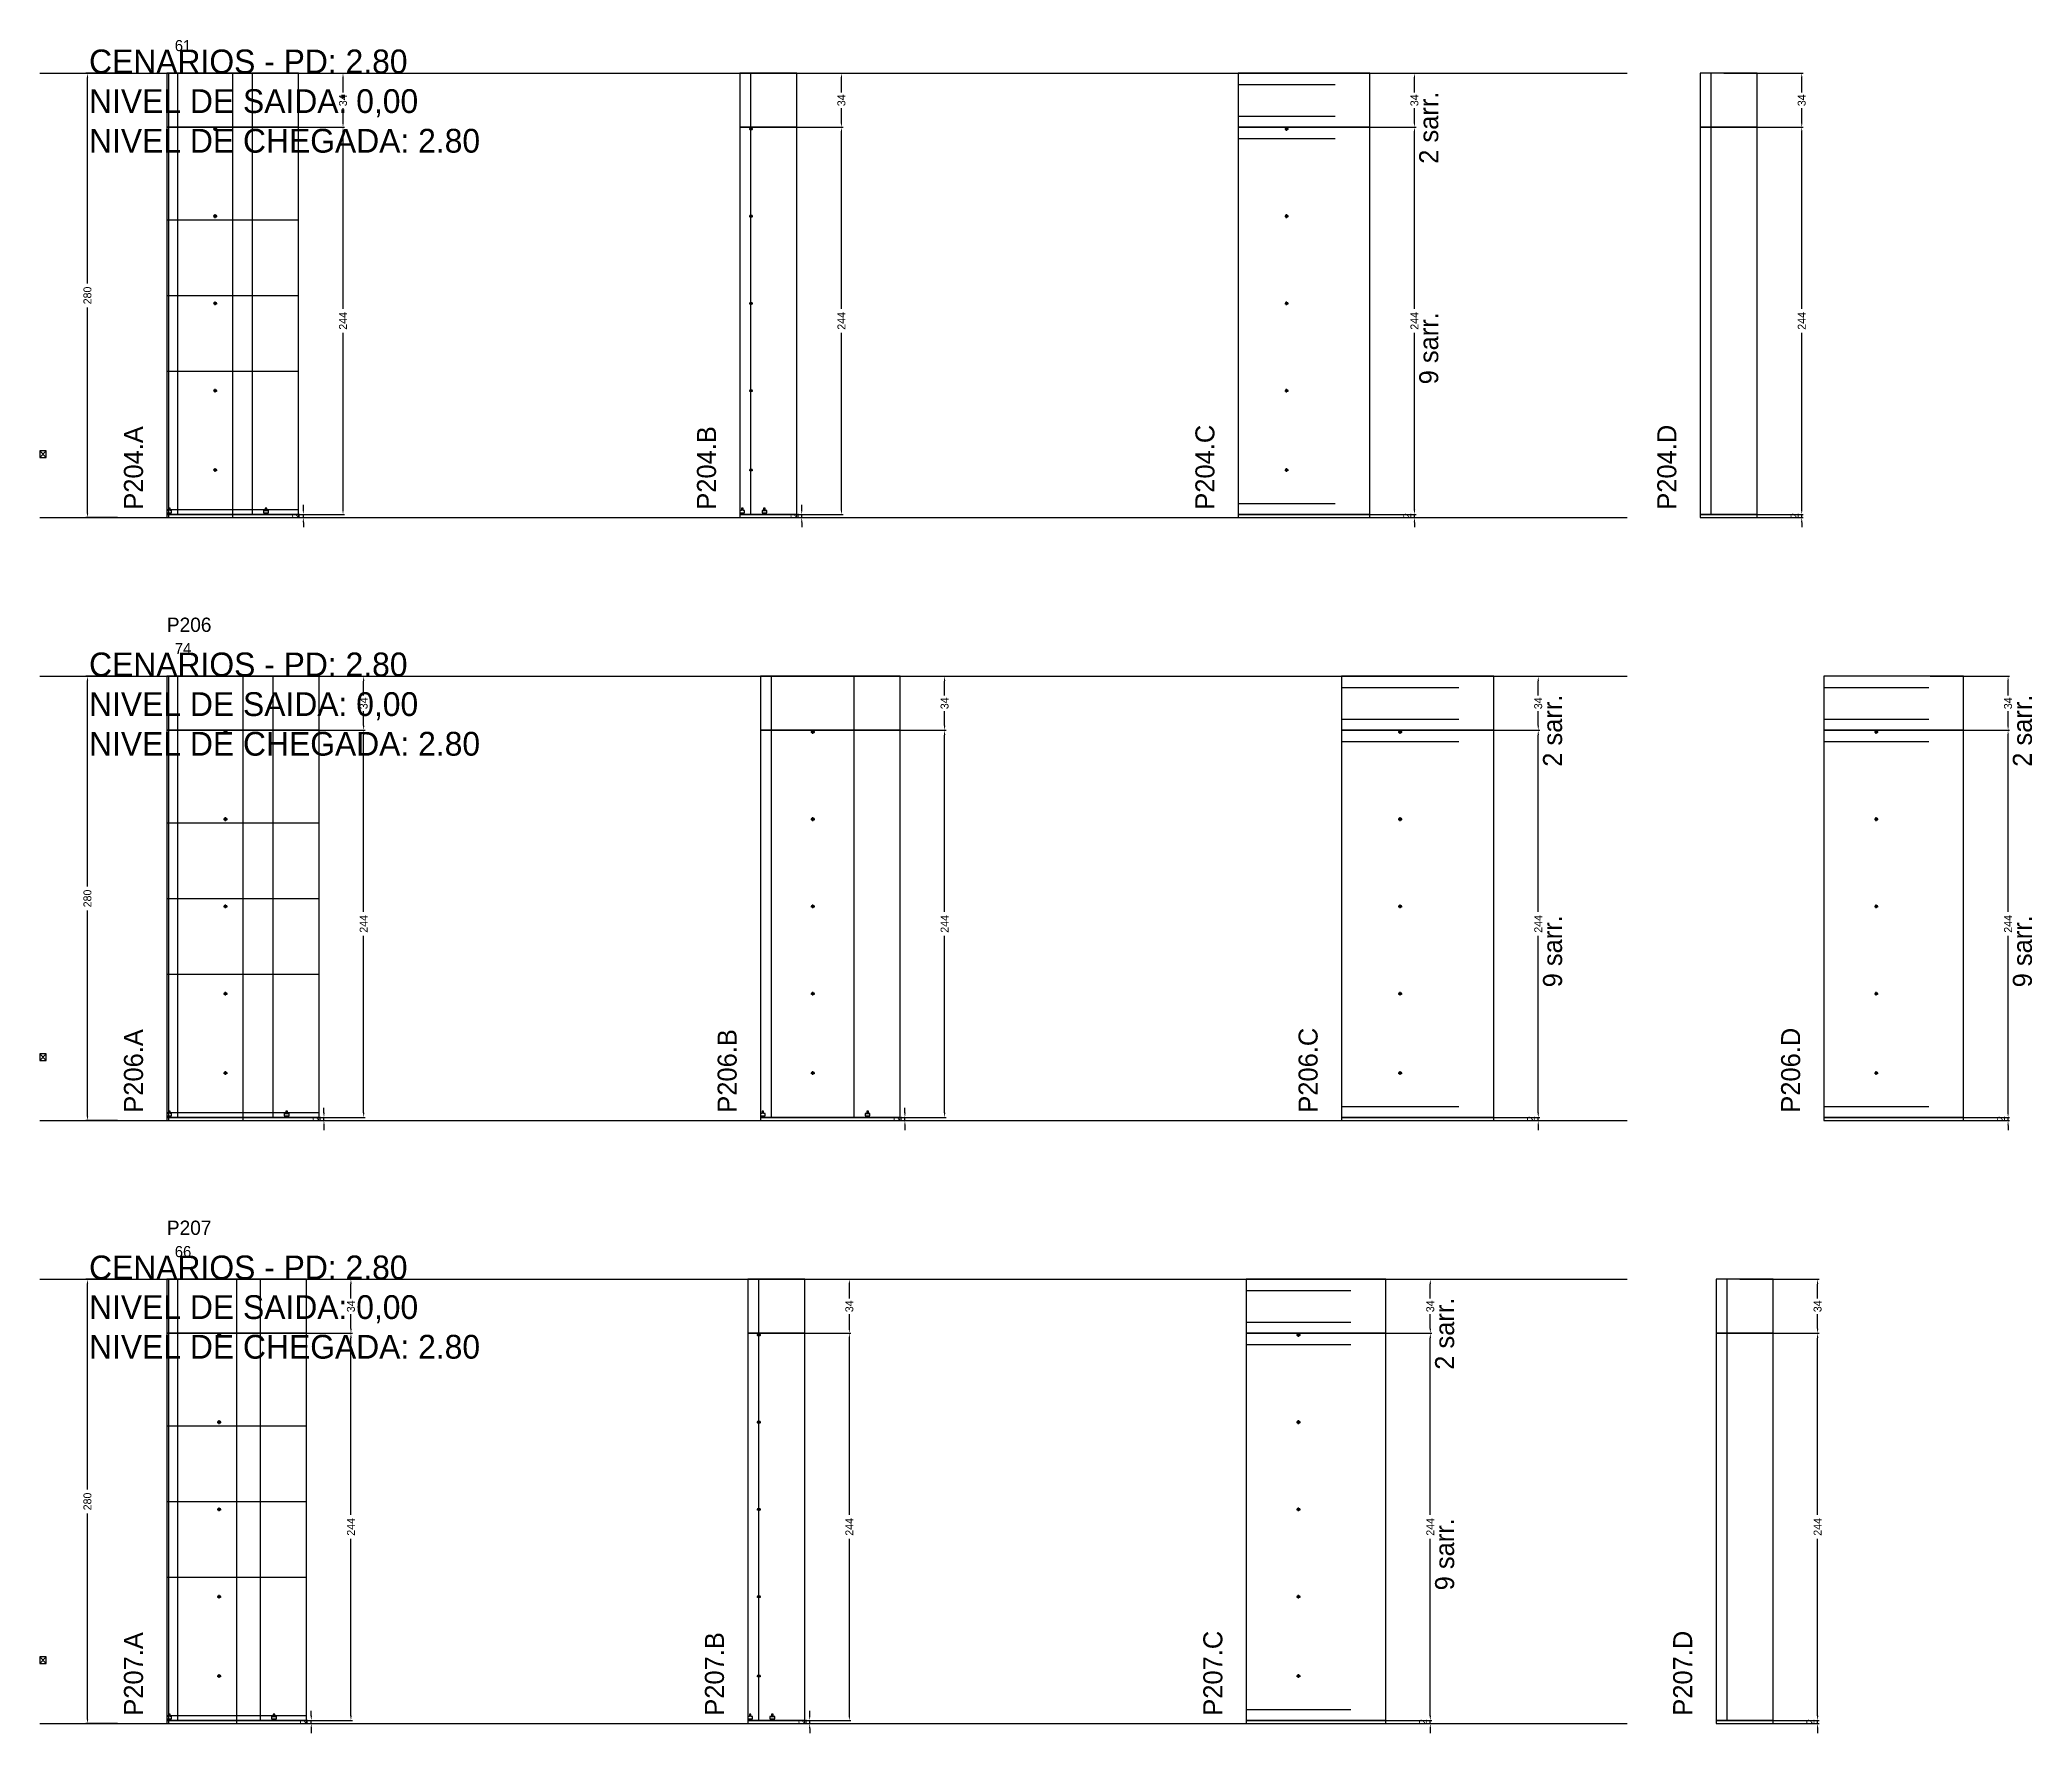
# Model space of a CAD drawing. Header units: centimetres. Extents: x -8500 to 4127, y -3806 to 295.
# Drawn here: x -7000 to -5745, y -2666 to -1599 of the extents above; entities that cross this region are included whole.
import ezdxf

# ---------------------------------------------------------------- set-up
doc = ezdxf.new("R2010")
doc.units = ezdxf.units.CM
doc.linetypes.add('DASHED', pattern=[2, -2])
for name, color, linetype in [('CHAPA', 140, 'Continuous'), ('COTA', 241, 'Continuous'), ('COTAS FURACAO', 16, 'Continuous'), ('Madeira', 30, 'Continuous'), ('MEIO_PONT', 160, 'Continuous'), ('NOMENCLATURA', 7, 'Continuous'), ('Nível', 160, 'Continuous'), ('Painéis', 200, 'Continuous'), ('Perfil Metálico', 150, 'Continuous'), ('SARR_2.2x7', 40, 'Continuous'), ('SARRAFO DE PRESSAO', 200, 'Continuous'), ('texto', 7, 'Continuous'), ('TEXTO_GERAL', 7, 'Continuous')]:
    doc.layers.add(name, color=color, linetype=linetype)
doc.dimstyles.new('PAINEL-NOVA', dxfattribs={"dimtxt": 5, "dimasz": 3, "dimexe": 1, "dimexo": 1, "dimgap": 1, "dimtad": 1, "dimcen": 2.5, "dimazin": 3, "dimtfac": 1, "dimtmove": 0, "dimatfit": 3})

# ---------------------------------------------------------------- blocks, each defined once
blk = doc.blocks.new('_CLOSEDFILLED')
at = {"color": 0, "linetype": 'BYBLOCK'}
blk.add_solid([(-1, 0.16), (0, 0), (-1, -0.16)], dxfattribs=at)
blk = doc.blocks.new('*D105')
for p, q in [((-6951, -1620), (-6971, -1620)), ((-6970, -1752.5), (-6970, -1623)), ((-6970, -1897), (-6970, -1767.5)), ((-6951, -1900), (-6971, -1900))]:
    blk.add_line(p, q)
at = {"layer": 'Defpoints'}
for p in [(-6950, -1620), (-6970, -1900), (-6950, -1900)]:
    blk.add_point(p, dxfattribs=at)
at = {"layer": 'COTA', "xscale": 3, "yscale": 3}
for p, rotation in [((-6970, -1620), 90), ((-6970, -1900), 270)]:
    blk.add_blockref('_CLOSEDFILLED', p, dxfattribs=dict(at, rotation=rotation))
at = {"layer": 'COTA', "insert": (-6970, -1760), "char_height": 5, "attachment_point": 5, "rotation": 90}
blk.add_mtext('280', dxfattribs=at)
blk = doc.blocks.new('MULDURA')
at = {"layer": 'Paineis'}
for p, q in [((0, 0), (4, 4)), ((4, 0), (0, 4))]:
    blk.add_line(p, q, dxfattribs=at)
blk.add_lwpolyline([(0, 0), (4, 0), (4, 4), (0, 4)], close=True, dxfattribs=at)
blk = doc.blocks.new('*D107')
for p, q in [((-6858, -1654), (-6808, -1654)), ((-6809, -1768.5), (-6809, -1657)), ((-6809, -1895), (-6809, -1783.5)), ((-6858, -1898), (-6808, -1898))]:
    blk.add_line(p, q)
at = {"layer": 'Defpoints'}
for p in [(-6859, -1654), (-6859, -1898), (-6809, -1898)]:
    blk.add_point(p, dxfattribs=at)
at = {"layer": 'COTA', "xscale": 3, "yscale": 3}
for p, rotation in [((-6809, -1654), 90), ((-6809, -1898), 270)]:
    blk.add_blockref('_CLOSEDFILLED', p, dxfattribs=dict(at, rotation=rotation))
at = {"layer": 'COTA', "insert": (-6809, -1776), "char_height": 5, "attachment_point": 5, "rotation": 90}
blk.add_mtext('244', dxfattribs=at)
blk = doc.blocks.new('*D108')
for p, q in [((-6858, -1620), (-6808, -1620)), ((-6809, -1632), (-6809, -1623)), ((-6809, -1651), (-6809, -1642)), ((-6858, -1654), (-6808, -1654))]:
    blk.add_line(p, q)
at = {"layer": 'Defpoints'}
for p in [(-6859, -1620), (-6859, -1654), (-6809, -1654)]:
    blk.add_point(p, dxfattribs=at)
at = {"layer": 'COTA', "xscale": 3, "yscale": 3}
for p, rotation in [((-6809, -1620), 90), ((-6809, -1654), 270)]:
    blk.add_blockref('_CLOSEDFILLED', p, dxfattribs=dict(at, rotation=rotation))
at = {"layer": 'COTA', "insert": (-6809, -1637), "char_height": 5, "attachment_point": 5, "rotation": 90}
blk.add_mtext('34', dxfattribs=at)
blk = doc.blocks.new('SLIPTEE')
at = {"layer": 'Paineis'}
blk.add_lwpolyline([(0, 0), (3, 0), (3, 1.5), (2, 1.5), (2, 3), (1, 3), (1, 1.5), (0, 1.5)], close=True, dxfattribs=at)
blk = doc.blocks.new('SLIPTDD')
at = {"layer": 'Paineis'}
blk.add_line((0, 1.5), (3, 1.5), dxfattribs=at)
blk.add_lwpolyline([(0, 0), (3, 0), (3, 1.5), (2, 1.5), (2, 3), (1, 3), (1, 1.5), (0, 1.5)], close=True, dxfattribs=at)
blk = doc.blocks.new('furacao')
at = {"layer": 'COTAS FURACAO'}
for p, q in [((-1.2, 0), (1.2, 0)), ((0, -1.2), (0, 1.2))]:
    blk.add_line(p, q, dxfattribs=at)
blk.add_circle((0, 0), 0.8, dxfattribs=at)
blk = doc.blocks.new('*D110')
for p, q in [((-6544, -1654), (-6494, -1654)), ((-6495, -1768.5), (-6495, -1657)), ((-6495, -1895), (-6495, -1783.5)), ((-6544, -1898), (-6494, -1898))]:
    blk.add_line(p, q)
at = {"layer": 'Defpoints'}
for p in [(-6545, -1654), (-6545, -1898), (-6495, -1898)]:
    blk.add_point(p, dxfattribs=at)
at = {"layer": 'COTA', "xscale": 3, "yscale": 3}
for p, rotation in [((-6495, -1654), 90), ((-6495, -1898), 270)]:
    blk.add_blockref('_CLOSEDFILLED', p, dxfattribs=dict(at, rotation=rotation))
at = {"layer": 'COTA', "insert": (-6495, -1776), "char_height": 5, "attachment_point": 5, "rotation": 90}
blk.add_mtext('244', dxfattribs=at)
blk = doc.blocks.new('*D111')
for p, q in [((-6544, -1620), (-6494, -1620)), ((-6495, -1632), (-6495, -1623)), ((-6495, -1651), (-6495, -1642)), ((-6544, -1654), (-6494, -1654))]:
    blk.add_line(p, q)
at = {"layer": 'Defpoints'}
for p in [(-6545, -1620), (-6545, -1654), (-6495, -1654)]:
    blk.add_point(p, dxfattribs=at)
at = {"layer": 'COTA', "xscale": 3, "yscale": 3}
for p, rotation in [((-6495, -1620), 90), ((-6495, -1654), 270)]:
    blk.add_blockref('_CLOSEDFILLED', p, dxfattribs=dict(at, rotation=rotation))
at = {"layer": 'COTA', "insert": (-6495, -1637), "char_height": 5, "attachment_point": 5, "rotation": 90}
blk.add_mtext('34', dxfattribs=at)
blk = doc.blocks.new('*D113')
for p, q in [((-6183, -1654), (-6133, -1654)), ((-6134, -1768.5), (-6134, -1657)), ((-6134, -1895), (-6134, -1783.5)), ((-6183, -1898), (-6133, -1898))]:
    blk.add_line(p, q)
at = {"layer": 'Defpoints'}
for p in [(-6184, -1654), (-6184, -1898), (-6134, -1898)]:
    blk.add_point(p, dxfattribs=at)
at = {"layer": 'COTA', "xscale": 3, "yscale": 3}
for p, rotation in [((-6134, -1654), 90), ((-6134, -1898), 270)]:
    blk.add_blockref('_CLOSEDFILLED', p, dxfattribs=dict(at, rotation=rotation))
at = {"layer": 'COTA', "insert": (-6134, -1776), "char_height": 5, "attachment_point": 5, "rotation": 90}
blk.add_mtext('244', dxfattribs=at)
blk = doc.blocks.new('*D114')
for p, q in [((-6183, -1620), (-6133, -1620)), ((-6134, -1632), (-6134, -1623)), ((-6134, -1651), (-6134, -1642)), ((-6183, -1654), (-6133, -1654))]:
    blk.add_line(p, q)
at = {"layer": 'Defpoints'}
for p in [(-6184, -1620), (-6184, -1654), (-6134, -1654)]:
    blk.add_point(p, dxfattribs=at)
at = {"layer": 'COTA', "xscale": 3, "yscale": 3}
for p, rotation in [((-6134, -1620), 90), ((-6134, -1654), 270)]:
    blk.add_blockref('_CLOSEDFILLED', p, dxfattribs=dict(at, rotation=rotation))
at = {"layer": 'COTA', "insert": (-6134, -1637), "char_height": 5, "attachment_point": 5, "rotation": 90}
blk.add_mtext('34', dxfattribs=at)
blk = doc.blocks.new('*D116')
for p, q in [((-5939, -1654), (-5889, -1654)), ((-5890, -1768.5), (-5890, -1657)), ((-5890, -1895), (-5890, -1783.5)), ((-5939, -1898), (-5889, -1898))]:
    blk.add_line(p, q)
at = {"layer": 'Defpoints'}
for p in [(-5940, -1654), (-5940, -1898), (-5890, -1898)]:
    blk.add_point(p, dxfattribs=at)
at = {"layer": 'COTA', "xscale": 3, "yscale": 3}
for p, rotation in [((-5890, -1654), 90), ((-5890, -1898), 270)]:
    blk.add_blockref('_CLOSEDFILLED', p, dxfattribs=dict(at, rotation=rotation))
at = {"layer": 'COTA', "insert": (-5890, -1776), "char_height": 5, "attachment_point": 5, "rotation": 90}
blk.add_mtext('244', dxfattribs=at)
blk = doc.blocks.new('*D117')
for p, q in [((-5939, -1620), (-5889, -1620)), ((-5890, -1632), (-5890, -1623)), ((-5890, -1651), (-5890, -1642)), ((-5939, -1654), (-5889, -1654))]:
    blk.add_line(p, q)
at = {"layer": 'Defpoints'}
for p in [(-5940, -1620), (-5940, -1654), (-5890, -1654)]:
    blk.add_point(p, dxfattribs=at)
at = {"layer": 'COTA', "xscale": 3, "yscale": 3}
for p, rotation in [((-5890, -1620), 90), ((-5890, -1654), 270)]:
    blk.add_blockref('_CLOSEDFILLED', p, dxfattribs=dict(at, rotation=rotation))
at = {"layer": 'COTA', "insert": (-5890, -1637), "char_height": 5, "attachment_point": 5, "rotation": 90}
blk.add_mtext('34', dxfattribs=at)
blk = doc.blocks.new('*D131')
for p, q in [((-6951, -2000), (-6971, -2000)), ((-6970, -2132.5), (-6970, -2003)), ((-6970, -2277), (-6970, -2147.5)), ((-6951, -2280), (-6971, -2280))]:
    blk.add_line(p, q)
at = {"layer": 'Defpoints'}
for p in [(-6950, -2000), (-6970, -2280), (-6950, -2280)]:
    blk.add_point(p, dxfattribs=at)
at = {"layer": 'COTA', "xscale": 3, "yscale": 3}
for p, rotation in [((-6970, -2000), 90), ((-6970, -2280), 270)]:
    blk.add_blockref('_CLOSEDFILLED', p, dxfattribs=dict(at, rotation=rotation))
at = {"layer": 'COTA', "insert": (-6970, -2140), "char_height": 5, "attachment_point": 5, "rotation": 90}
blk.add_mtext('280', dxfattribs=at)
blk = doc.blocks.new('*D133')
for p, q in [((-6845, -2034), (-6795, -2034)), ((-6796, -2148.5), (-6796, -2037)), ((-6796, -2275), (-6796, -2163.5)), ((-6845, -2278), (-6795, -2278))]:
    blk.add_line(p, q)
at = {"layer": 'Defpoints'}
for p in [(-6846, -2034), (-6846, -2278), (-6796, -2278)]:
    blk.add_point(p, dxfattribs=at)
at = {"layer": 'COTA', "xscale": 3, "yscale": 3}
for p, rotation in [((-6796, -2034), 90), ((-6796, -2278), 270)]:
    blk.add_blockref('_CLOSEDFILLED', p, dxfattribs=dict(at, rotation=rotation))
at = {"layer": 'COTA', "insert": (-6796, -2156), "char_height": 5, "attachment_point": 5, "rotation": 90}
blk.add_mtext('244', dxfattribs=at)
blk = doc.blocks.new('*D134')
for p, q in [((-6845, -2000), (-6795, -2000)), ((-6796, -2012), (-6796, -2003)), ((-6796, -2031), (-6796, -2022)), ((-6845, -2034), (-6795, -2034))]:
    blk.add_line(p, q)
at = {"layer": 'Defpoints'}
for p in [(-6846, -2000), (-6846, -2034), (-6796, -2034)]:
    blk.add_point(p, dxfattribs=at)
at = {"layer": 'COTA', "xscale": 3, "yscale": 3}
for p, rotation in [((-6796, -2000), 90), ((-6796, -2034), 270)]:
    blk.add_blockref('_CLOSEDFILLED', p, dxfattribs=dict(at, rotation=rotation))
at = {"layer": 'COTA', "insert": (-6796, -2017), "char_height": 5, "attachment_point": 5, "rotation": 90}
blk.add_mtext('34', dxfattribs=at)
blk = doc.blocks.new('*D136')
for p, q in [((-6479, -2034), (-6429, -2034)), ((-6430, -2148.5), (-6430, -2037)), ((-6430, -2275), (-6430, -2163.5)), ((-6479, -2278), (-6429, -2278))]:
    blk.add_line(p, q)
at = {"layer": 'Defpoints'}
for p in [(-6480, -2034), (-6480, -2278), (-6430, -2278)]:
    blk.add_point(p, dxfattribs=at)
at = {"layer": 'COTA', "xscale": 3, "yscale": 3}
for p, rotation in [((-6430, -2034), 90), ((-6430, -2278), 270)]:
    blk.add_blockref('_CLOSEDFILLED', p, dxfattribs=dict(at, rotation=rotation))
at = {"layer": 'COTA', "insert": (-6430, -2156), "char_height": 5, "attachment_point": 5, "rotation": 90}
blk.add_mtext('244', dxfattribs=at)
blk = doc.blocks.new('*D137')
for p, q in [((-6479, -2000), (-6429, -2000)), ((-6430, -2012), (-6430, -2003)), ((-6430, -2031), (-6430, -2022)), ((-6479, -2034), (-6429, -2034))]:
    blk.add_line(p, q)
at = {"layer": 'Defpoints'}
for p in [(-6480, -2000), (-6480, -2034), (-6430, -2034)]:
    blk.add_point(p, dxfattribs=at)
at = {"layer": 'COTA', "xscale": 3, "yscale": 3}
for p, rotation in [((-6430, -2000), 90), ((-6430, -2034), 270)]:
    blk.add_blockref('_CLOSEDFILLED', p, dxfattribs=dict(at, rotation=rotation))
at = {"layer": 'COTA', "insert": (-6430, -2017), "char_height": 5, "attachment_point": 5, "rotation": 90}
blk.add_mtext('34', dxfattribs=at)
blk = doc.blocks.new('*D139')
for p, q in [((-6105, -2034), (-6055, -2034)), ((-6056, -2148.5), (-6056, -2037)), ((-6056, -2275), (-6056, -2163.5)), ((-6105, -2278), (-6055, -2278))]:
    blk.add_line(p, q)
at = {"layer": 'Defpoints'}
for p in [(-6106, -2034), (-6106, -2278), (-6056, -2278)]:
    blk.add_point(p, dxfattribs=at)
at = {"layer": 'COTA', "xscale": 3, "yscale": 3}
for p, rotation in [((-6056, -2034), 90), ((-6056, -2278), 270)]:
    blk.add_blockref('_CLOSEDFILLED', p, dxfattribs=dict(at, rotation=rotation))
at = {"layer": 'COTA', "insert": (-6056, -2156), "char_height": 5, "attachment_point": 5, "rotation": 90}
blk.add_mtext('244', dxfattribs=at)
blk = doc.blocks.new('*D140')
for p, q in [((-6105, -2000), (-6055, -2000)), ((-6056, -2012), (-6056, -2003)), ((-6056, -2031), (-6056, -2022)), ((-6105, -2034), (-6055, -2034))]:
    blk.add_line(p, q)
at = {"layer": 'Defpoints'}
for p in [(-6106, -2000), (-6106, -2034), (-6056, -2034)]:
    blk.add_point(p, dxfattribs=at)
at = {"layer": 'COTA', "xscale": 3, "yscale": 3}
for p, rotation in [((-6056, -2000), 90), ((-6056, -2034), 270)]:
    blk.add_blockref('_CLOSEDFILLED', p, dxfattribs=dict(at, rotation=rotation))
at = {"layer": 'COTA', "insert": (-6056, -2017), "char_height": 5, "attachment_point": 5, "rotation": 90}
blk.add_mtext('34', dxfattribs=at)
blk = doc.blocks.new('*D142')
for p, q in [((-5809, -2034), (-5759, -2034)), ((-5760, -2148.5), (-5760, -2037)), ((-5760, -2275), (-5760, -2163.5)), ((-5809, -2278), (-5759, -2278))]:
    blk.add_line(p, q)
at = {"layer": 'Defpoints'}
for p in [(-5810, -2034), (-5810, -2278), (-5760, -2278)]:
    blk.add_point(p, dxfattribs=at)
at = {"layer": 'COTA', "xscale": 3, "yscale": 3}
for p, rotation in [((-5760, -2034), 90), ((-5760, -2278), 270)]:
    blk.add_blockref('_CLOSEDFILLED', p, dxfattribs=dict(at, rotation=rotation))
at = {"layer": 'COTA', "insert": (-5760, -2156), "char_height": 5, "attachment_point": 5, "rotation": 90}
blk.add_mtext('244', dxfattribs=at)
blk = doc.blocks.new('*D143')
for p, q in [((-5809, -2000), (-5759, -2000)), ((-5760, -2012), (-5760, -2003)), ((-5760, -2031), (-5760, -2022)), ((-5809, -2034), (-5759, -2034))]:
    blk.add_line(p, q)
at = {"layer": 'Defpoints'}
for p in [(-5810, -2000), (-5810, -2034), (-5760, -2034)]:
    blk.add_point(p, dxfattribs=at)
at = {"layer": 'COTA', "xscale": 3, "yscale": 3}
for p, rotation in [((-5760, -2000), 90), ((-5760, -2034), 270)]:
    blk.add_blockref('_CLOSEDFILLED', p, dxfattribs=dict(at, rotation=rotation))
at = {"layer": 'COTA', "insert": (-5760, -2017), "char_height": 5, "attachment_point": 5, "rotation": 90}
blk.add_mtext('34', dxfattribs=at)
blk = doc.blocks.new('*D157')
for p, q in [((-6951, -2380), (-6971, -2380)), ((-6970, -2512.5), (-6970, -2383)), ((-6970, -2657), (-6970, -2527.5)), ((-6951, -2660), (-6971, -2660))]:
    blk.add_line(p, q)
at = {"layer": 'Defpoints'}
for p in [(-6950, -2380), (-6970, -2660), (-6950, -2660)]:
    blk.add_point(p, dxfattribs=at)
at = {"layer": 'COTA', "xscale": 3, "yscale": 3}
for p, rotation in [((-6970, -2380), 90), ((-6970, -2660), 270)]:
    blk.add_blockref('_CLOSEDFILLED', p, dxfattribs=dict(at, rotation=rotation))
at = {"layer": 'COTA', "insert": (-6970, -2520), "char_height": 5, "attachment_point": 5, "rotation": 90}
blk.add_mtext('280', dxfattribs=at)
blk = doc.blocks.new('*D159')
for p, q in [((-6853, -2414), (-6803, -2414)), ((-6804, -2528.5), (-6804, -2417)), ((-6804, -2655), (-6804, -2543.5)), ((-6853, -2658), (-6803, -2658))]:
    blk.add_line(p, q)
at = {"layer": 'Defpoints'}
for p in [(-6854, -2414), (-6854, -2658), (-6804, -2658)]:
    blk.add_point(p, dxfattribs=at)
at = {"layer": 'COTA', "xscale": 3, "yscale": 3}
for p, rotation in [((-6804, -2414), 90), ((-6804, -2658), 270)]:
    blk.add_blockref('_CLOSEDFILLED', p, dxfattribs=dict(at, rotation=rotation))
at = {"layer": 'COTA', "insert": (-6804, -2536), "char_height": 5, "attachment_point": 5, "rotation": 90}
blk.add_mtext('244', dxfattribs=at)
blk = doc.blocks.new('*D160')
for p, q in [((-6853, -2380), (-6803, -2380)), ((-6804, -2392), (-6804, -2383)), ((-6804, -2411), (-6804, -2402)), ((-6853, -2414), (-6803, -2414))]:
    blk.add_line(p, q)
at = {"layer": 'Defpoints'}
for p in [(-6854, -2380), (-6854, -2414), (-6804, -2414)]:
    blk.add_point(p, dxfattribs=at)
at = {"layer": 'COTA', "xscale": 3, "yscale": 3}
for p, rotation in [((-6804, -2380), 90), ((-6804, -2414), 270)]:
    blk.add_blockref('_CLOSEDFILLED', p, dxfattribs=dict(at, rotation=rotation))
at = {"layer": 'COTA', "insert": (-6804, -2397), "char_height": 5, "attachment_point": 5, "rotation": 90}
blk.add_mtext('34', dxfattribs=at)
blk = doc.blocks.new('*D162')
for p, q in [((-6539, -2414), (-6489, -2414)), ((-6490, -2528.5), (-6490, -2417)), ((-6490, -2655), (-6490, -2543.5)), ((-6539, -2658), (-6489, -2658))]:
    blk.add_line(p, q)
at = {"layer": 'Defpoints'}
for p in [(-6540, -2414), (-6540, -2658), (-6490, -2658)]:
    blk.add_point(p, dxfattribs=at)
at = {"layer": 'COTA', "xscale": 3, "yscale": 3}
for p, rotation in [((-6490, -2414), 90), ((-6490, -2658), 270)]:
    blk.add_blockref('_CLOSEDFILLED', p, dxfattribs=dict(at, rotation=rotation))
at = {"layer": 'COTA', "insert": (-6490, -2536), "char_height": 5, "attachment_point": 5, "rotation": 90}
blk.add_mtext('244', dxfattribs=at)
blk = doc.blocks.new('*D163')
for p, q in [((-6539, -2380), (-6489, -2380)), ((-6490, -2392), (-6490, -2383)), ((-6490, -2411), (-6490, -2402)), ((-6539, -2414), (-6489, -2414))]:
    blk.add_line(p, q)
at = {"layer": 'Defpoints'}
for p in [(-6540, -2380), (-6540, -2414), (-6490, -2414)]:
    blk.add_point(p, dxfattribs=at)
at = {"layer": 'COTA', "xscale": 3, "yscale": 3}
for p, rotation in [((-6490, -2380), 90), ((-6490, -2414), 270)]:
    blk.add_blockref('_CLOSEDFILLED', p, dxfattribs=dict(at, rotation=rotation))
at = {"layer": 'COTA', "insert": (-6490, -2397), "char_height": 5, "attachment_point": 5, "rotation": 90}
blk.add_mtext('34', dxfattribs=at)
blk = doc.blocks.new('*D165')
for p, q in [((-6173, -2414), (-6123, -2414)), ((-6124, -2528.5), (-6124, -2417)), ((-6124, -2655), (-6124, -2543.5)), ((-6173, -2658), (-6123, -2658))]:
    blk.add_line(p, q)
at = {"layer": 'Defpoints'}
for p in [(-6174, -2414), (-6174, -2658), (-6124, -2658)]:
    blk.add_point(p, dxfattribs=at)
at = {"layer": 'COTA', "xscale": 3, "yscale": 3}
for p, rotation in [((-6124, -2414), 90), ((-6124, -2658), 270)]:
    blk.add_blockref('_CLOSEDFILLED', p, dxfattribs=dict(at, rotation=rotation))
at = {"layer": 'COTA', "insert": (-6124, -2536), "char_height": 5, "attachment_point": 5, "rotation": 90}
blk.add_mtext('244', dxfattribs=at)
blk = doc.blocks.new('*D166')
for p, q in [((-6173, -2380), (-6123, -2380)), ((-6124, -2392), (-6124, -2383)), ((-6124, -2411), (-6124, -2402)), ((-6173, -2414), (-6123, -2414))]:
    blk.add_line(p, q)
at = {"layer": 'Defpoints'}
for p in [(-6174, -2380), (-6174, -2414), (-6124, -2414)]:
    blk.add_point(p, dxfattribs=at)
at = {"layer": 'COTA', "xscale": 3, "yscale": 3}
for p, rotation in [((-6124, -2380), 90), ((-6124, -2414), 270)]:
    blk.add_blockref('_CLOSEDFILLED', p, dxfattribs=dict(at, rotation=rotation))
at = {"layer": 'COTA', "insert": (-6124, -2397), "char_height": 5, "attachment_point": 5, "rotation": 90}
blk.add_mtext('34', dxfattribs=at)
blk = doc.blocks.new('*D168')
for p, q in [((-5929, -2414), (-5879, -2414)), ((-5880, -2528.5), (-5880, -2417)), ((-5880, -2655), (-5880, -2543.5)), ((-5929, -2658), (-5879, -2658))]:
    blk.add_line(p, q)
at = {"layer": 'Defpoints'}
for p in [(-5930, -2414), (-5930, -2658), (-5880, -2658)]:
    blk.add_point(p, dxfattribs=at)
at = {"layer": 'COTA', "xscale": 3, "yscale": 3}
for p, rotation in [((-5880, -2414), 90), ((-5880, -2658), 270)]:
    blk.add_blockref('_CLOSEDFILLED', p, dxfattribs=dict(at, rotation=rotation))
at = {"layer": 'COTA', "insert": (-5880, -2536), "char_height": 5, "attachment_point": 5, "rotation": 90}
blk.add_mtext('244', dxfattribs=at)
blk = doc.blocks.new('*D169')
for p, q in [((-5929, -2380), (-5879, -2380)), ((-5880, -2392), (-5880, -2383)), ((-5880, -2411), (-5880, -2402)), ((-5929, -2414), (-5879, -2414))]:
    blk.add_line(p, q)
at = {"layer": 'Defpoints'}
for p in [(-5930, -2380), (-5930, -2414), (-5880, -2414)]:
    blk.add_point(p, dxfattribs=at)
at = {"layer": 'COTA', "xscale": 3, "yscale": 3}
for p, rotation in [((-5880, -2380), 90), ((-5880, -2414), 270)]:
    blk.add_blockref('_CLOSEDFILLED', p, dxfattribs=dict(at, rotation=rotation))
at = {"layer": 'COTA', "insert": (-5880, -2397), "char_height": 5, "attachment_point": 5, "rotation": 90}
blk.add_mtext('34', dxfattribs=at)

msp = doc.modelspace()

# ---------------------------------------------------------------- linework, layer by layer
at = {"layer": 'CHAPA'}
for points in [[(-6920, -1900), (-6918.8, -1900), (-6918.8, -1620), (-6920, -1620)], [(-6920, -2280), (-6918.8, -2280), (-6918.8, -2000), (-6920, -2000)], [(-6920, -2660), (-6918.8, -2660), (-6918.8, -2380), (-6920, -2380)]]:
    msp.add_lwpolyline(points, close=True, dxfattribs=at)
at = {"layer": 'Madeira'}
for points in [[(-6920, -1712.4), (-6837, -1712.4)], [(-6920, -1807.6), (-6837, -1807.6)], [(-6920, -2092.4), (-6824, -2092.4)], [(-6920, -2187.6), (-6824, -2187.6)], [(-6920, -2472.4), (-6832, -2472.4)], [(-6920, -2567.6), (-6832, -2567.6)]]:
    msp.add_lwpolyline(points, dxfattribs=at)
at = {"layer": 'MEIO_PONT'}
for points in [[(-6920, -1760), (-6837, -1760)], [(-6920, -2140), (-6824, -2140)], [(-6920, -2520), (-6832, -2520)]]:
    msp.add_lwpolyline(points, dxfattribs=at)
at = {"layer": 'Nível', "linetype": 'DASHED'}
for points in [[(-7000, -1620), (-6000, -1620)], [(-7000, -1900), (-6000, -1900)], [(-7000, -2000), (-6000, -2000)], [(-7000, -2280), (-6000, -2280)], [(-7000, -2380), (-6000, -2380)], [(-7000, -2660), (-6000, -2660)]]:
    msp.add_lwpolyline(points, dxfattribs=at)
at = {"layer": 'Painéis'}
for points in [[(-6920, -1654), (-6837, -1654), (-6837, -1620), (-6920, -1620)], [(-6920, -1900), (-6837, -1900), (-6837, -1620), (-6920, -1620)], [(-6559, -1654), (-6523, -1654), (-6523, -1620), (-6559, -1620)], [(-6245, -1654), (-6162, -1654), (-6162, -1620), (-6245, -1620)], [(-5954, -1654), (-5918, -1654), (-5918, -1620), (-5954, -1620)], [(-6920, -1898), (-6837, -1898), (-6837, -1654), (-6920, -1654)], [(-6559, -1898), (-6523, -1898), (-6523, -1654), (-6559, -1654)], [(-6245, -1898), (-6162, -1898), (-6162, -1654), (-6245, -1654)], [(-5954, -1898), (-5918, -1898), (-5918, -1654), (-5954, -1654)], [(-6920, -1900), (-6837, -1900), (-6837, -1898), (-6920, -1898)], [(-6559, -1900), (-6523, -1900), (-6523, -1898), (-6559, -1898)], [(-6245, -1900), (-6162, -1900), (-6162, -1898), (-6245, -1898)], [(-5954, -1900), (-5918, -1900), (-5918, -1898), (-5954, -1898)], [(-6920, -2034), (-6824, -2034), (-6824, -2000), (-6920, -2000)], [(-6920, -2280), (-6824, -2280), (-6824, -2000), (-6920, -2000)], [(-6546, -2034), (-6458, -2034), (-6458, -2000), (-6546, -2000)], [(-6180, -2034), (-6084, -2034), (-6084, -2000), (-6180, -2000)], [(-5876, -2034), (-5788, -2034), (-5788, -2000), (-5876, -2000)], [(-6920, -2278), (-6824, -2278), (-6824, -2034), (-6920, -2034)], [(-6546, -2278), (-6458, -2278), (-6458, -2034), (-6546, -2034)], [(-6180, -2278), (-6084, -2278), (-6084, -2034), (-6180, -2034)], [(-5876, -2278), (-5788, -2278), (-5788, -2034), (-5876, -2034)], [(-6920, -2280), (-6824, -2280), (-6824, -2278), (-6920, -2278)], [(-6546, -2280), (-6458, -2280), (-6458, -2278), (-6546, -2278)], [(-6180, -2280), (-6084, -2280), (-6084, -2278), (-6180, -2278)], [(-5876, -2280), (-5788, -2280), (-5788, -2278), (-5876, -2278)], [(-6920, -2414), (-6832, -2414), (-6832, -2380), (-6920, -2380)], [(-6920, -2660), (-6832, -2660), (-6832, -2380), (-6920, -2380)], [(-6554, -2414), (-6518, -2414), (-6518, -2380), (-6554, -2380)], [(-6240, -2414), (-6152, -2414), (-6152, -2380), (-6240, -2380)], [(-5944, -2414), (-5908, -2414), (-5908, -2380), (-5944, -2380)], [(-6920, -2658), (-6832, -2658), (-6832, -2414), (-6920, -2414)], [(-6554, -2658), (-6518, -2658), (-6518, -2414), (-6554, -2414)], [(-6240, -2658), (-6152, -2658), (-6152, -2414), (-6240, -2414)], [(-5944, -2658), (-5908, -2658), (-5908, -2414), (-5944, -2414)], [(-6920, -2660), (-6832, -2660), (-6832, -2658), (-6920, -2658)], [(-6554, -2660), (-6518, -2660), (-6518, -2658), (-6554, -2658)], [(-6240, -2660), (-6152, -2660), (-6152, -2658), (-6240, -2658)], [(-5944, -2660), (-5908, -2660), (-5908, -2658), (-5944, -2658)]]:
    msp.add_lwpolyline(points, close=True, dxfattribs=at)
at = {"layer": 'Perfil Metálico'}
for p, q in [((-6878.5, -1900), (-6878.5, -1620)), ((-6872, -2280), (-6872, -2000)), ((-6876, -2660), (-6876, -2380))]:
    msp.add_line(p, q, dxfattribs=at)
at = {"layer": 'SARR_2.2x7'}
for points in [[(-6913, -1654), (-6913, -1620)], [(-6866, -1654), (-6866, -1620)], [(-6552, -1654), (-6552, -1620)], [(-6552, -1654), (-6552, -1620)], [(-6245, -1627), (-6184, -1627)], [(-5947, -1654), (-5947, -1620)], [(-5947, -1654), (-5947, -1620)], [(-6245, -1647), (-6184, -1647)], [(-6245, -1661), (-6184, -1661)], [(-6245, -1891), (-6184, -1891)], [(-6913, -2034), (-6913, -2000)], [(-6853, -2034), (-6853, -2000)], [(-6539, -2034), (-6539, -2000)], [(-6487, -2034), (-6487, -2000)], [(-6180, -2007), (-6106, -2007)], [(-5876, -2007), (-5810, -2007)], [(-6180, -2027), (-6106, -2027)], [(-5876, -2027), (-5810, -2027)], [(-6180, -2041), (-6106, -2041)], [(-5876, -2041), (-5810, -2041)], [(-6180, -2271), (-6106, -2271)], [(-5876, -2271), (-5810, -2271)], [(-6913, -2414), (-6913, -2380)], [(-6861, -2414), (-6861, -2380)], [(-6547, -2414), (-6547, -2380)], [(-6547, -2414), (-6547, -2380)], [(-5937, -2414), (-5937, -2380)], [(-5937, -2414), (-5937, -2380)], [(-6240, -2387), (-6174, -2387)], [(-6240, -2407), (-6174, -2407)], [(-6240, -2421), (-6174, -2421)], [(-6240, -2651), (-6174, -2651)]]:
    msp.add_lwpolyline(points, dxfattribs=at)
at = {"layer": 'SARR_2.2x7', "linetype": 'DASHED'}
for points in [[(-6913, -1898), (-6913, -1654)], [(-6866, -1898), (-6866, -1654)], [(-6552, -1898), (-6552, -1654)], [(-6552, -1898), (-6552, -1654)], [(-5947, -1898), (-5947, -1654)], [(-5947, -1898), (-5947, -1654)], [(-6913, -2278), (-6913, -2034)], [(-6853, -2278), (-6853, -2034)], [(-6539, -2278), (-6539, -2034)], [(-6487, -2278), (-6487, -2034)], [(-6913, -2658), (-6913, -2414)], [(-6861, -2658), (-6861, -2414)], [(-6547, -2658), (-6547, -2414)], [(-6547, -2658), (-6547, -2414)], [(-5937, -2658), (-5937, -2414)], [(-5937, -2658), (-5937, -2414)]]:
    msp.add_lwpolyline(points, dxfattribs=at)
at = {"layer": 'SARRAFO DE PRESSAO'}
for points in [[(-6920, -1900), (-6837, -1900), (-6837, -1895), (-6920, -1895)], [(-6920, -2280), (-6824, -2280), (-6824, -2275), (-6920, -2275)], [(-6920, -2660), (-6832, -2660), (-6832, -2655), (-6920, -2655)]]:
    msp.add_lwpolyline(points, close=True, dxfattribs=at)

# ---------------------------------------------------------------- block references
at = {"layer": 'COTA'}
for name, p in [('furacao', (-6889.5, -1655)), ('furacao', (-6552, -1655)), ('furacao', (-6214.5, -1655)), ('furacao', (-6889.5, -1710)), ('furacao', (-6552, -1710)), ('furacao', (-6214.5, -1710)), ('furacao', (-6889.5, -1765)), ('furacao', (-6552, -1765)), ('furacao', (-6214.5, -1765)), ('furacao', (-6889.5, -1820)), ('furacao', (-6552, -1820)), ('furacao', (-6214.5, -1820)), ('MULDURA', (-7000, -1862)), ('furacao', (-6889.5, -1870)), ('furacao', (-6552, -1870)), ('furacao', (-6214.5, -1870)), ('SLIPTEE', (-6920, -1897)), ('SLIPTDD', (-6859, -1897)), ('SLIPTEE', (-6559, -1897)), ('SLIPTDD', (-6545, -1897)), ('furacao', (-6883, -2035)), ('furacao', (-6513, -2035)), ('furacao', (-6143, -2035)), ('furacao', (-5843, -2035)), ('furacao', (-6883, -2090)), ('furacao', (-6513, -2090)), ('furacao', (-6143, -2090)), ('furacao', (-5843, -2090)), ('furacao', (-6883, -2145)), ('furacao', (-6513, -2145)), ('furacao', (-6143, -2145)), ('furacao', (-5843, -2145)), ('furacao', (-6883, -2200)), ('furacao', (-6513, -2200)), ('furacao', (-6143, -2200)), ('furacao', (-5843, -2200)), ('MULDURA', (-7000, -2242)), ('furacao', (-6883, -2250)), ('furacao', (-6513, -2250)), ('furacao', (-6143, -2250)), ('furacao', (-5843, -2250)), ('SLIPTEE', (-6920, -2277)), ('SLIPTDD', (-6846, -2277)), ('SLIPTEE', (-6546, -2277)), ('SLIPTDD', (-6480, -2277)), ('furacao', (-6887, -2415)), ('furacao', (-6547, -2415)), ('furacao', (-6207, -2415)), ('furacao', (-6887, -2470)), ('furacao', (-6547, -2470)), ('furacao', (-6207, -2470)), ('furacao', (-6887, -2525)), ('furacao', (-6547, -2525)), ('furacao', (-6207, -2525)), ('furacao', (-6887, -2580)), ('furacao', (-6547, -2580)), ('furacao', (-6207, -2580)), ('MULDURA', (-7000, -2622)), ('furacao', (-6887, -2630)), ('furacao', (-6547, -2630)), ('furacao', (-6207, -2630)), ('SLIPTEE', (-6920, -2657)), ('SLIPTDD', (-6854, -2657)), ('SLIPTEE', (-6554, -2657)), ('SLIPTDD', (-6540, -2657))]:
    msp.add_blockref(name, p, dxfattribs=at)

# ---------------------------------------------------------------- texts
at = {"layer": 'NOMENCLATURA'}
for s, p in [('CENARIOS - PD: 2.80', (-6969, -1620)), ('NIVEL DE SAIDA: 0,00', (-6969, -1645)), ('NIVEL DE CHEGADA: 2.80', (-6969, -1670)), ('CENARIOS - PD: 2.80', (-6969, -2000)), ('NIVEL DE SAIDA: 0,00', (-6969, -2025)), ('NIVEL DE CHEGADA: 2.80', (-6969, -2050)), ('CENARIOS - PD: 2.80', (-6969, -2380)), ('NIVEL DE SAIDA: 0,00', (-6969, -2405)), ('NIVEL DE CHEGADA: 2.80', (-6969, -2430))]:
    msp.add_text(s, height=15, dxfattribs=at).set_placement(p)
for s, p in [('2 sarr.', (-6119, -1677)), ('9 sarr.', (-6119, -1816)), ('P204.A', (-6935, -1895)), ('P204.B', (-6574, -1895)), ('P204.C', (-6260, -1895)), ('P204.D', (-5969, -1895)), ('2 sarr.', (-6041, -2057)), ('2 sarr.', (-5745, -2057)), ('9 sarr.', (-6041, -2196)), ('9 sarr.', (-5745, -2196)), ('P206.A', (-6935, -2275)), ('P206.B', (-6561, -2275)), ('P206.C', (-6195, -2275)), ('P206.D', (-5891, -2275)), ('2 sarr.', (-6109, -2437)), ('9 sarr.', (-6109, -2576)), ('P207.A', (-6935, -2655)), ('P207.B', (-6569, -2655)), ('P207.C', (-6255, -2655)), ('P207.D', (-5959, -2655))]:
    msp.add_text(s, height=12, rotation=90, dxfattribs=at).set_placement(p)
at = {"layer": 'texto'}
for s, p in [('61', (-6915, -1606)), ('74', (-6915, -1986)), ('66', (-6915, -2366))]:
    msp.add_text(s, height=7, dxfattribs=at).set_placement(p)
at = {"layer": 'TEXTO_GERAL'}
for s, p in [('P206', (-6920, -1972)), ('P207', (-6920, -2352))]:
    msp.add_text(s, height=9, dxfattribs=at).set_placement(p)

# ---------------------------------------------------------------- dimensions: what is measured, and where the dimension line sits
at = {"layer": 'COTA'}
for base, p1, p2, picture, middle in [((-6970, -1900), (-6950, -1900), (-6950, -1620), '*D105', (-6970, -1760)), ((-6809, -1654), (-6859, -1654), (-6859, -1620), '*D108', (-6809, -1637)), ((-6495, -1654), (-6545, -1654), (-6545, -1620), '*D111', (-6495, -1637)), ((-6134, -1654), (-6184, -1654), (-6184, -1620), '*D114', (-6134, -1637)), ((-5890, -1654), (-5940, -1654), (-5940, -1620), '*D117', (-5890, -1637)), ((-6809, -1898), (-6859, -1898), (-6859, -1654), '*D107', (-6809, -1776)), ((-6495, -1898), (-6545, -1898), (-6545, -1654), '*D110', (-6495, -1776)), ((-6134, -1898), (-6184, -1898), (-6184, -1654), '*D113', (-6134, -1776)), ((-5890, -1898), (-5940, -1898), (-5940, -1654), '*D116', (-5890, -1776)), ((-6970, -2280), (-6950, -2280), (-6950, -2000), '*D131', (-6970, -2140)), ((-6796, -2034), (-6846, -2034), (-6846, -2000), '*D134', (-6796, -2017)), ((-6430, -2034), (-6480, -2034), (-6480, -2000), '*D137', (-6430, -2017)), ((-6056, -2034), (-6106, -2034), (-6106, -2000), '*D140', (-6056, -2017)), ((-5760, -2034), (-5810, -2034), (-5810, -2000), '*D143', (-5760, -2017)), ((-6796, -2278), (-6846, -2278), (-6846, -2034), '*D133', (-6796, -2156)), ((-6430, -2278), (-6480, -2278), (-6480, -2034), '*D136', (-6430, -2156)), ((-6056, -2278), (-6106, -2278), (-6106, -2034), '*D139', (-6056, -2156)), ((-5760, -2278), (-5810, -2278), (-5810, -2034), '*D142', (-5760, -2156)), ((-6970, -2660), (-6950, -2660), (-6950, -2380), '*D157', (-6970, -2520)), ((-6804, -2414), (-6854, -2414), (-6854, -2380), '*D160', (-6804, -2397)), ((-6490, -2414), (-6540, -2414), (-6540, -2380), '*D163', (-6490, -2397)), ((-6124, -2414), (-6174, -2414), (-6174, -2380), '*D166', (-6124, -2397)), ((-5880, -2414), (-5930, -2414), (-5930, -2380), '*D169', (-5880, -2397)), ((-6804, -2658), (-6854, -2658), (-6854, -2414), '*D159', (-6804, -2536)), ((-6490, -2658), (-6540, -2658), (-6540, -2414), '*D162', (-6490, -2536)), ((-6124, -2658), (-6174, -2658), (-6174, -2414), '*D165', (-6124, -2536)), ((-5880, -2658), (-5930, -2658), (-5930, -2414), '*D168', (-5880, -2536))]:
    dim = msp.add_linear_dim(base=base, p1=p1, p2=p2, angle=90, dimstyle='PAINEL-NOVA', dxfattribs=at)
    dim.commit()
    dim.dimension.update_dxf_attribs({"geometry": picture, "text_midpoint": middle})
for base, p1, p2 in [((-6834, -1900), (-6859, -1900), (-6859, -1898)), ((-6520, -1900), (-6545, -1900), (-6545, -1898)), ((-6134, -1900), (-6184, -1900), (-6184, -1898)), ((-5890, -1900), (-5940, -1900), (-5940, -1898)), ((-6821, -2280), (-6846, -2280), (-6846, -2278)), ((-6455, -2280), (-6480, -2280), (-6480, -2278)), ((-6056, -2280), (-6106, -2280), (-6106, -2278)), ((-5760, -2280), (-5810, -2280), (-5810, -2278)), ((-6829, -2660), (-6854, -2660), (-6854, -2658)), ((-6515, -2660), (-6540, -2660), (-6540, -2658)), ((-6124, -2660), (-6174, -2660), (-6174, -2658)), ((-5880, -2660), (-5930, -2660), (-5930, -2658))]:
    msp.add_linear_dim(base=base, p1=p1, p2=p2, angle=90, dimstyle='PAINEL-NOVA', dxfattribs=at).render()

doc.saveas('drawing.dxf')
